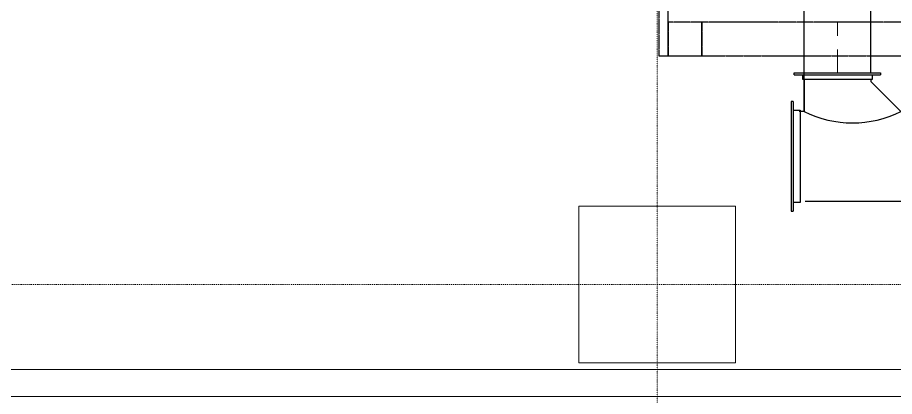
# Model space of a CAD drawing. Extents: x -76427 to 292734, y -42117 to 131250.
# Drawn here: x 6140 to 10061, y -500 to 1193 of the extents above; entities that cross this region are included whole.
import ezdxf

# ---------------------------------------------------------------- set-up
doc = ezdxf.new("R2010")
doc.units = 0
doc.header["$LTSCALE"] = 10
for name, pattern in [('H12PL1$0$JJP_三點線', [0.9, 0.3, -0.15, 0, -0.15, 0, -0.15, 0, -0.15]), ('XFM7P10PV$0$Dashed', [2, 1, -1]), ('XFM7P10PV$0$中心', [29.999999, 12, -6, 6, -6])]:
    doc.linetypes.add(name, pattern=pattern)
for name, color, linetype in [('H12PL1$0$A-WALL-EX', 252, 'Continuous'), ('H12PL1$0$S-COL', 252, 'Continuous'), ('H12PL1$0$S-GRID', 252, 'Continuous'), ('XFM7P10PV$0$SUPPORT', 252, 'XFM7P10PV$0$Dashed'), ('XFM7P10PV$0$U-PV-EXH', 252, 'Continuous')]:
    doc.layers.add(name, color=color, linetype=linetype)
doc.layers.add('XFM7P10PV$0$M-HVAC-DUCT-CNTR', color=252, linetype='XFM7P10PV$0$中心', lineweight=9)

# ---------------------------------------------------------------- blocks, each defined once
blk = doc.blocks.new('H12PL1')
at = {"layer": 'H12PL1$0$A-WALL-EX', "lineweight": 0, "flags": 128}
for points in [[(12500, -380), (-380, -380)], [(-380, -500), (12500, -500)]]:
    blk.add_lwpolyline(points, dxfattribs=at)
at = {"layer": 'H12PL1$0$S-COL', "lineweight": 0, "flags": 128}
blk.add_lwpolyline([(8650, -350), (9350, -350), (9350, 350), (8650, 350)], close=True, dxfattribs=at)
at = {"layer": 'H12PL1$0$S-GRID', "linetype": 'H12PL1$0$JJP_三點線', "lineweight": 0}
for p, q in [((9000, 128250), (9000, -28000)), ((-29000, 0), (289600, 0))]:
    blk.add_line(p, q, dxfattribs=at)
blk = doc.blocks.new('XFM7P10PV-200K')
at = {"elevation": 0}
blk.add_lwpolyline([(9806, 754.1, 0, 0, 0), (9806, 0, 0, 0, 0), (9806, -6364.6, 50, 50, 0)], format="xyseb", dxfattribs=at)
blk = doc.blocks.new('XFM7P10PV$0$A$C2e99ef1d')
for p, q in [((13.8, 610.5), (13.8, 618.5)), ((13.8, 618.5), (399.1, 618.5)), ((13.8, 610.5), (399.1, 610.5)), ((49.8, 610.5), (49.8, 590.5)), ((49.8, 590.5), (363.1, 590.5)), ((57.4, 590.5), (57.4, 445.7)), ((357.4, 579), (357.4, 590.5)), ((363.1, 590.5), (363.1, 610.5)), ((399.1, 618.5), (399.1, 610.5)), ((357.4, 579), (490.8, 445.7)), ((8, 491.3), (0, 491.3)), ((0, 491.3), (0, 0)), ((8, 491.3), (8, 0)), ((555.1, 491.3), (547.1, 491.3)), ((547.1, 491.3), (547.1, 0)), ((555.1, 491.3), (555.1, 0)), ((8, 451.3), (40, 451.3)), ((57.4, 445.7), (35.7, 445.7)), ((40, 451.3), (40, 40)), ((515.1, 445.7), (490.8, 445.7)), ((547.1, 451.3), (515.1, 451.3)), ((515.1, 451.3), (515.1, 40)), ((40, 40), (8, 40)), ((61.8, 45.7), (515.1, 45.7)), ((515.1, 40), (547.1, 40)), ((0, 0), (8, 0)), ((547.1, 0), (555.1, 0))]:
    blk.add_line(p, q)
blk.add_arc((274.1, 885), 489.9, 243.7507, 296.2493)
blk = doc.blocks.new('XFM7P10PV')
at = {"layer": 'XFM7P10PV$0$M-HVAC-DUCT-CNTR'}
blk.add_line((9806, 6750.8), (9806, 945.6), dxfattribs=at)
at = {"layer": 'XFM7P10PV$0$SUPPORT', "color": 2, "ltscale": 0.05, "elevation": 0}
for points in [[(9008, 1022.3), (9050, 1022.3), (9050, 3283.9), (9008, 3283.9)], [(9050, 1022.3), (9200, 1022.3), (9200, 1172.3), (9050, 1172.3)], [(11450, 1172.3), (9200, 1172.3), (9200, 1022.3), (11450.1, 1022.3)]]:
    blk.add_lwpolyline(points, close=True, dxfattribs=at)
at = {"layer": 'XFM7P10PV$0$U-PV-EXH'}
for p, q in [((9656, 6750.8), (9656, 776.4)), ((9956, 945.6), (9956, 6750.8))]:
    blk.add_line(p, q, dxfattribs=at)
blk.add_blockref('XFM7P10PV$0$A$C2e99ef1d', (9599.6, 327.1), dxfattribs=at)

msp = doc.modelspace()

# ---------------------------------------------------------------- block references
msp.add_blockref('XFM7P10PV', (0, 0))

# ---------------------------------------------------------------- next in the draw order: block references
msp.add_blockref('H12PL1', (0, 0))

# ---------------------------------------------------------------- next in the draw order: block references
msp.add_blockref('XFM7P10PV-200K', (0, 0))

doc.saveas('drawing.dxf')
